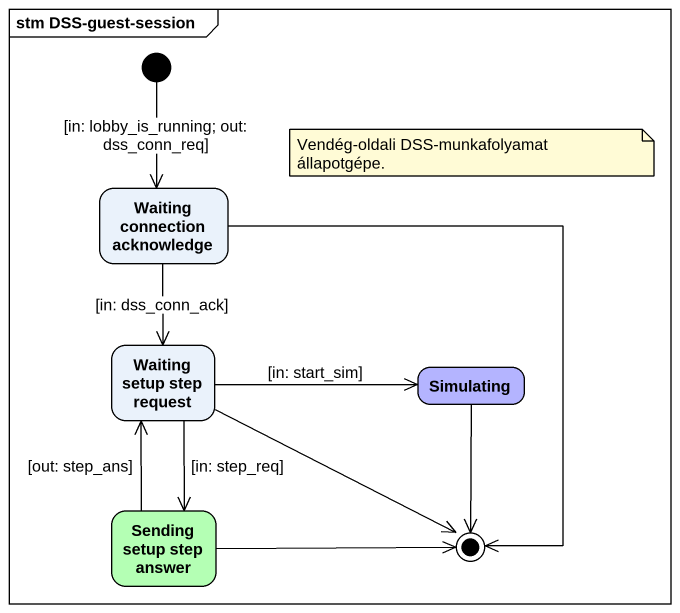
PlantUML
@startuml
mainframe stm DSS-guest-session
hide empty description
state "Waiting connection acknowledge" as Waiting_connection
state "Waiting setup step request" as Waiting_setup_step_request
state Simulating #B4B4FF
state "Sending setup step answer" as Sending_setup_step_answer #B4FFB4
[*] --> Waiting_connection : [in: lobby_is_running; out: dss_conn_req]
Waiting_connection --> Waiting_setup_step_request : [in: dss_conn_ack]
Waiting_setup_step_request -right-> Simulating : [in: start_sim]
Waiting_setup_step_request --> Sending_setup_step_answer : [in: step_req]
Sending_setup_step_answer -up-> Waiting_setup_step_request : [out: step_ans]
Waiting_connection --> [*]
Waiting_setup_step_request -right-> [*]
Simulating --> [*]
Sending_setup_step_answer -right-> [*]
note as N1
  Vendég-oldali DSS-munkafolyamat állapotgépe.
end note
@enduml
